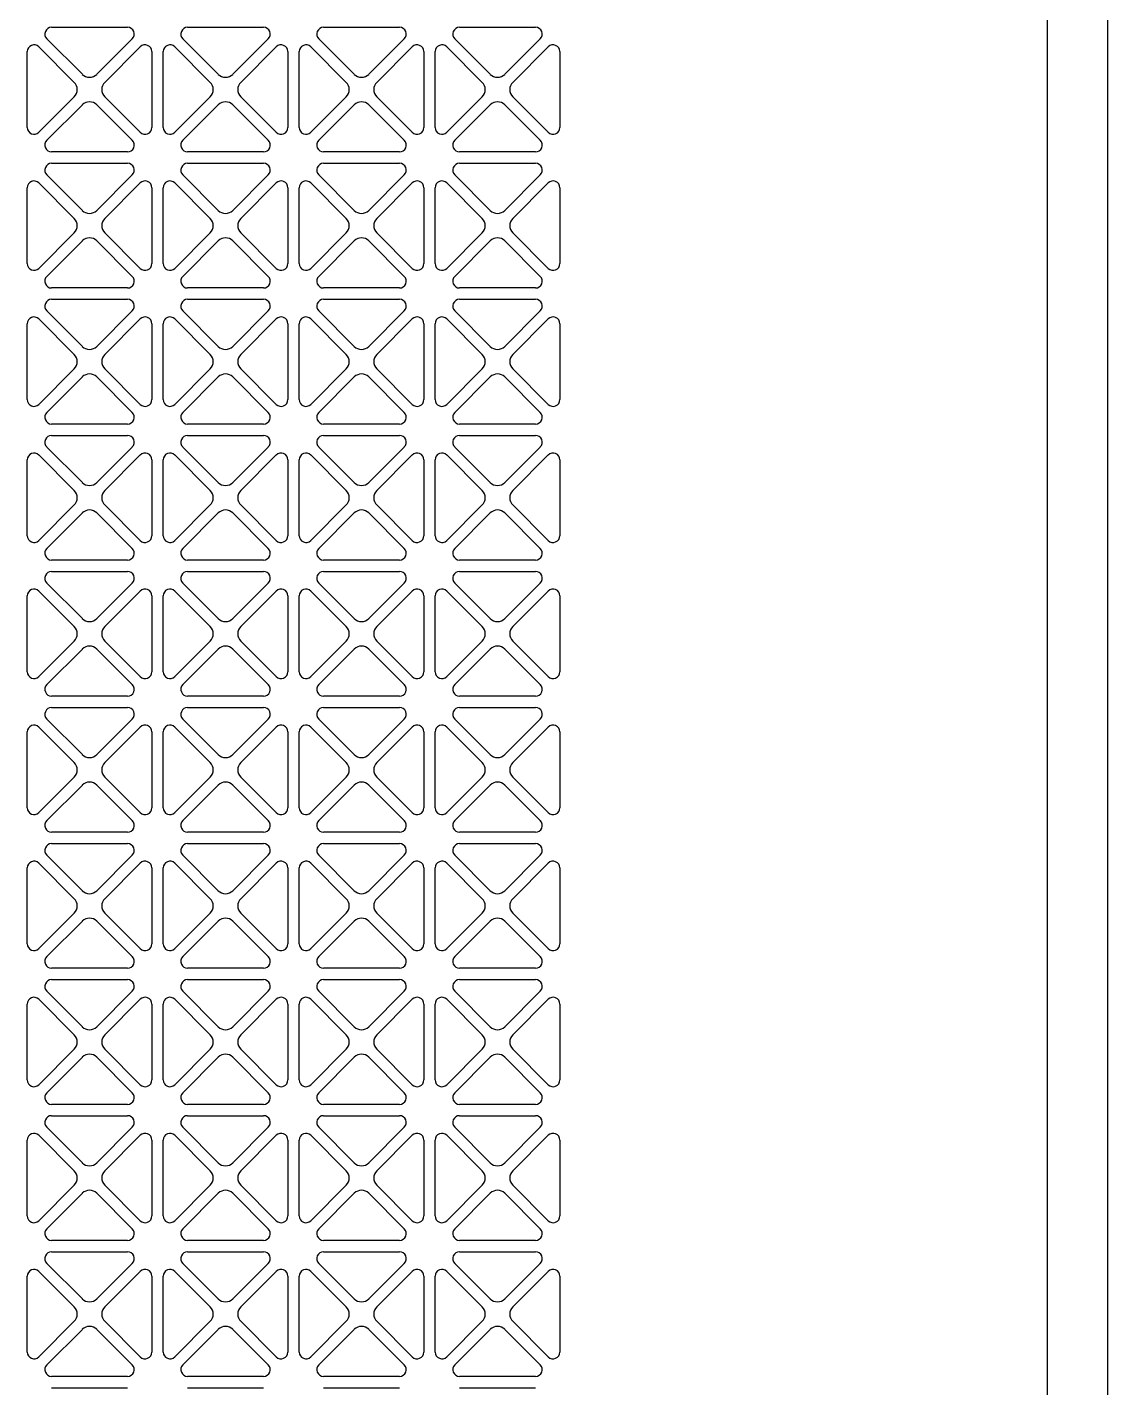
# Model space of a CAD drawing. Extents: x 59521 to 184406, y -1257 to 56672.
# Drawn here: x 70389.7 to 70580.4, y 19740.2 to 19980.2 of the extents above; entities that cross this region are included whole.
import ezdxf

# ---------------------------------------------------------------- set-up
doc = ezdxf.new("R2010")
doc.units = 0
doc.header["$MEASUREMENT"] = 0
doc.layers.get('0').update_dxf_attribs({"linetype": 'CONTINUOUS'})
for name, color, linetype in [('4215-12655_1_0', 7, 'CONTINUOUS'), ('4215-12661_1_0', 7, 'CONTINUOUS'), ('WANGKONG_0', 7, 'CONTINUOUS')]:
    doc.layers.add(name, color=color, linetype=linetype)

# ---------------------------------------------------------------- blocks, each defined once
blk = doc.blocks.new('ju77')
at = {"layer": '4215-12655_1_0', "color": 87, "linetype": 'Continuous'}
blk.add_line((327.66, -554.5), (327.66, 457.6), dxfattribs=at)
at = {"layer": '4215-12661_1_0', "color": 87, "linetype": 'Continuous'}
blk.add_line((316.96, 459), (316.96, -1554), dxfattribs=at)
at = {"layer": 'WANGKONG_0', "color": 87, "linetype": 'Continuous'}
for p, q in [((141.27, 251), (154.65, 251)), ((165.27, 251), (178.65, 251)), ((189.27, 251), (202.65, 251)), ((213.27, 251), (226.65, 251)), ((139.01, 247.54), (145.27, 241.27)), ((146.69, 242.69), (140.42, 248.95)), ((155.5, 248.95), (149.23, 242.69)), ((150.65, 241.27), (156.91, 247.54)), ((163.01, 247.54), (169.27, 241.27)), ((170.69, 242.69), (164.42, 248.95)), ((179.5, 248.95), (173.23, 242.69)), ((174.65, 241.27), (180.91, 247.54)), ((187.01, 247.54), (193.27, 241.27)), ((194.69, 242.69), (188.42, 248.95)), ((203.5, 248.95), (197.23, 242.69)), ((198.65, 241.27), (204.91, 247.54)), ((211.01, 247.54), (217.27, 241.27)), ((218.69, 242.69), (212.42, 248.95)), ((227.5, 248.95), (221.23, 242.69)), ((222.65, 241.27), (228.91, 247.54)), ((136.96, 233.31), (136.96, 246.69)), ((158.96, 246.69), (158.96, 233.31)), ((160.96, 233.31), (160.96, 246.69)), ((182.96, 246.69), (182.96, 233.31)), ((184.96, 233.31), (184.96, 246.69)), ((206.96, 246.69), (206.96, 233.31)), ((208.96, 233.31), (208.96, 246.69)), ((230.96, 246.69), (230.96, 233.31)), ((145.27, 238.73), (139.01, 232.46)), ((156.91, 232.46), (150.65, 238.73)), ((169.27, 238.73), (163.01, 232.46)), ((180.91, 232.46), (174.65, 238.73)), ((193.27, 238.73), (187.01, 232.46)), ((204.91, 232.46), (198.65, 238.73)), ((217.27, 238.73), (211.01, 232.46)), ((228.91, 232.46), (222.65, 238.73)), ((140.42, 231.05), (146.69, 237.31)), ((149.23, 237.31), (155.5, 231.05)), ((164.42, 231.05), (170.69, 237.31)), ((173.23, 237.31), (179.5, 231.05)), ((188.42, 231.05), (194.69, 237.31)), ((197.23, 237.31), (203.5, 231.05)), ((212.42, 231.05), (218.69, 237.31)), ((221.23, 237.31), (227.5, 231.05)), ((154.65, 229), (141.27, 229)), ((178.65, 229), (165.27, 229)), ((202.65, 229), (189.27, 229)), ((226.65, 229), (213.27, 229)), ((141.27, 227), (154.65, 227)), ((165.27, 227), (178.65, 227)), ((189.27, 227), (202.65, 227)), ((213.27, 227), (226.65, 227)), ((139.01, 223.54), (145.27, 217.27)), ((146.69, 218.69), (140.42, 224.95)), ((155.5, 224.95), (149.23, 218.69)), ((150.65, 217.27), (156.91, 223.54)), ((163.01, 223.54), (169.27, 217.27)), ((170.69, 218.69), (164.42, 224.95)), ((179.5, 224.95), (173.23, 218.69)), ((174.65, 217.27), (180.91, 223.54)), ((187.01, 223.54), (193.27, 217.27)), ((194.69, 218.69), (188.42, 224.95)), ((203.5, 224.95), (197.23, 218.69)), ((198.65, 217.27), (204.91, 223.54)), ((211.01, 223.54), (217.27, 217.27)), ((218.69, 218.69), (212.42, 224.95)), ((227.5, 224.95), (221.23, 218.69)), ((222.65, 217.27), (228.91, 223.54)), ((136.96, 209.31), (136.96, 222.69)), ((158.96, 222.69), (158.96, 209.31)), ((160.96, 209.31), (160.96, 222.69)), ((182.96, 222.69), (182.96, 209.31)), ((184.96, 209.31), (184.96, 222.69)), ((206.96, 222.69), (206.96, 209.31)), ((208.96, 209.31), (208.96, 222.69)), ((230.96, 222.69), (230.96, 209.31)), ((145.27, 214.73), (139.01, 208.46)), ((156.91, 208.46), (150.65, 214.73)), ((169.27, 214.73), (163.01, 208.46)), ((180.91, 208.46), (174.65, 214.73)), ((193.27, 214.73), (187.01, 208.46)), ((204.91, 208.46), (198.65, 214.73)), ((217.27, 214.73), (211.01, 208.46)), ((228.91, 208.46), (222.65, 214.73)), ((140.42, 207.05), (146.69, 213.31)), ((149.23, 213.31), (155.5, 207.05)), ((164.42, 207.05), (170.69, 213.31)), ((173.23, 213.31), (179.5, 207.05)), ((188.42, 207.05), (194.69, 213.31)), ((197.23, 213.31), (203.5, 207.05)), ((212.42, 207.05), (218.69, 213.31)), ((221.23, 213.31), (227.5, 207.05)), ((154.65, 205), (141.27, 205)), ((178.65, 205), (165.27, 205)), ((202.65, 205), (189.27, 205)), ((226.65, 205), (213.27, 205)), ((141.27, 203), (154.65, 203)), ((165.27, 203), (178.65, 203)), ((189.27, 203), (202.65, 203)), ((213.27, 203), (226.65, 203)), ((139.01, 199.54), (145.27, 193.27)), ((146.69, 194.69), (140.42, 200.95)), ((155.5, 200.95), (149.23, 194.69)), ((150.65, 193.27), (156.91, 199.54)), ((163.01, 199.54), (169.27, 193.27)), ((170.69, 194.69), (164.42, 200.95)), ((179.5, 200.95), (173.23, 194.69)), ((174.65, 193.27), (180.91, 199.54)), ((187.01, 199.54), (193.27, 193.27)), ((194.69, 194.69), (188.42, 200.95)), ((203.5, 200.95), (197.23, 194.69)), ((198.65, 193.27), (204.91, 199.54)), ((211.01, 199.54), (217.27, 193.27)), ((218.69, 194.69), (212.42, 200.95)), ((227.5, 200.95), (221.23, 194.69)), ((222.65, 193.27), (228.91, 199.54)), ((136.96, 185.31), (136.96, 198.69)), ((158.96, 198.69), (158.96, 185.31)), ((160.96, 185.31), (160.96, 198.69)), ((182.96, 198.69), (182.96, 185.31)), ((184.96, 185.31), (184.96, 198.69)), ((206.96, 198.69), (206.96, 185.31)), ((208.96, 185.31), (208.96, 198.69)), ((230.96, 198.69), (230.96, 185.31)), ((145.27, 190.73), (139.01, 184.46)), ((156.91, 184.46), (150.65, 190.73)), ((169.27, 190.73), (163.01, 184.46)), ((180.91, 184.46), (174.65, 190.73)), ((193.27, 190.73), (187.01, 184.46)), ((204.91, 184.46), (198.65, 190.73)), ((217.27, 190.73), (211.01, 184.46)), ((228.91, 184.46), (222.65, 190.73)), ((140.42, 183.05), (146.69, 189.31)), ((149.23, 189.31), (155.5, 183.05)), ((164.42, 183.05), (170.69, 189.31)), ((173.23, 189.31), (179.5, 183.05)), ((188.42, 183.05), (194.69, 189.31)), ((197.23, 189.31), (203.5, 183.05)), ((212.42, 183.05), (218.69, 189.31)), ((221.23, 189.31), (227.5, 183.05)), ((154.65, 181), (141.27, 181)), ((178.65, 181), (165.27, 181)), ((202.65, 181), (189.27, 181)), ((226.65, 181), (213.27, 181)), ((141.27, 179), (154.65, 179)), ((165.27, 179), (178.65, 179)), ((189.27, 179), (202.65, 179)), ((213.27, 179), (226.65, 179)), ((139.01, 175.54), (145.27, 169.27)), ((146.69, 170.69), (140.42, 176.95)), ((155.5, 176.95), (149.23, 170.69)), ((150.65, 169.27), (156.91, 175.54)), ((163.01, 175.54), (169.27, 169.27)), ((170.69, 170.69), (164.42, 176.95)), ((179.5, 176.95), (173.23, 170.69)), ((174.65, 169.27), (180.91, 175.54)), ((187.01, 175.54), (193.27, 169.27)), ((194.69, 170.69), (188.42, 176.95)), ((203.5, 176.95), (197.23, 170.69)), ((198.65, 169.27), (204.91, 175.54)), ((211.01, 175.54), (217.27, 169.27)), ((218.69, 170.69), (212.42, 176.95)), ((227.5, 176.95), (221.23, 170.69)), ((222.65, 169.27), (228.91, 175.54)), ((136.96, 161.31), (136.96, 174.69)), ((158.96, 174.69), (158.96, 161.31)), ((160.96, 161.31), (160.96, 174.69)), ((182.96, 174.69), (182.96, 161.31)), ((184.96, 161.31), (184.96, 174.69)), ((206.96, 174.69), (206.96, 161.31)), ((208.96, 161.31), (208.96, 174.69)), ((230.96, 174.69), (230.96, 161.31)), ((145.27, 166.73), (139.01, 160.46)), ((156.91, 160.46), (150.65, 166.73)), ((169.27, 166.73), (163.01, 160.46)), ((180.91, 160.46), (174.65, 166.73)), ((193.27, 166.73), (187.01, 160.46)), ((204.91, 160.46), (198.65, 166.73)), ((217.27, 166.73), (211.01, 160.46)), ((228.91, 160.46), (222.65, 166.73)), ((140.42, 159.05), (146.69, 165.31)), ((149.23, 165.31), (155.5, 159.05)), ((164.42, 159.05), (170.69, 165.31)), ((173.23, 165.31), (179.5, 159.05)), ((188.42, 159.05), (194.69, 165.31)), ((197.23, 165.31), (203.5, 159.05)), ((212.42, 159.05), (218.69, 165.31)), ((221.23, 165.31), (227.5, 159.05)), ((154.65, 157), (141.27, 157)), ((178.65, 157), (165.27, 157)), ((202.65, 157), (189.27, 157)), ((226.65, 157), (213.27, 157)), ((141.27, 155), (154.65, 155)), ((165.27, 155), (178.65, 155)), ((189.27, 155), (202.65, 155)), ((213.27, 155), (226.65, 155)), ((139.01, 151.54), (145.27, 145.27)), ((146.69, 146.69), (140.42, 152.95)), ((155.5, 152.95), (149.23, 146.69)), ((150.65, 145.27), (156.91, 151.54)), ((163.01, 151.54), (169.27, 145.27)), ((170.69, 146.69), (164.42, 152.95)), ((179.5, 152.95), (173.23, 146.69)), ((174.65, 145.27), (180.91, 151.54)), ((187.01, 151.54), (193.27, 145.27)), ((194.69, 146.69), (188.42, 152.95)), ((203.5, 152.95), (197.23, 146.69)), ((198.65, 145.27), (204.91, 151.54)), ((211.01, 151.54), (217.27, 145.27)), ((218.69, 146.69), (212.42, 152.95)), ((227.5, 152.95), (221.23, 146.69)), ((222.65, 145.27), (228.91, 151.54)), ((136.96, 137.31), (136.96, 150.69)), ((158.96, 150.69), (158.96, 137.31)), ((160.96, 137.31), (160.96, 150.69)), ((182.96, 150.69), (182.96, 137.31)), ((184.96, 137.31), (184.96, 150.69)), ((206.96, 150.69), (206.96, 137.31)), ((208.96, 137.31), (208.96, 150.69)), ((230.96, 150.69), (230.96, 137.31)), ((145.27, 142.73), (139.01, 136.46)), ((156.91, 136.46), (150.65, 142.73)), ((169.27, 142.73), (163.01, 136.46)), ((180.91, 136.46), (174.65, 142.73)), ((193.27, 142.73), (187.01, 136.46)), ((204.91, 136.46), (198.65, 142.73)), ((217.27, 142.73), (211.01, 136.46)), ((228.91, 136.46), (222.65, 142.73)), ((140.42, 135.05), (146.69, 141.31)), ((149.23, 141.31), (155.5, 135.05)), ((164.42, 135.05), (170.69, 141.31)), ((173.23, 141.31), (179.5, 135.05)), ((188.42, 135.05), (194.69, 141.31)), ((197.23, 141.31), (203.5, 135.05)), ((212.42, 135.05), (218.69, 141.31)), ((221.23, 141.31), (227.5, 135.05)), ((154.65, 133), (141.27, 133)), ((178.65, 133), (165.27, 133)), ((202.65, 133), (189.27, 133)), ((226.65, 133), (213.27, 133)), ((141.27, 131), (154.65, 131)), ((165.27, 131), (178.65, 131)), ((189.27, 131), (202.65, 131)), ((213.27, 131), (226.65, 131)), ((139.01, 127.54), (145.27, 121.27)), ((146.69, 122.69), (140.42, 128.95)), ((155.5, 128.95), (149.23, 122.69)), ((150.65, 121.27), (156.91, 127.54)), ((163.01, 127.54), (169.27, 121.27)), ((170.69, 122.69), (164.42, 128.95)), ((179.5, 128.95), (173.23, 122.69)), ((174.65, 121.27), (180.91, 127.54)), ((187.01, 127.54), (193.27, 121.27)), ((194.69, 122.69), (188.42, 128.95)), ((203.5, 128.95), (197.23, 122.69)), ((198.65, 121.27), (204.91, 127.54)), ((211.01, 127.54), (217.27, 121.27)), ((218.69, 122.69), (212.42, 128.95)), ((227.5, 128.95), (221.23, 122.69)), ((222.65, 121.27), (228.91, 127.54)), ((136.96, 113.31), (136.96, 126.69)), ((158.96, 126.69), (158.96, 113.31)), ((160.96, 113.31), (160.96, 126.69)), ((182.96, 126.69), (182.96, 113.31)), ((184.96, 113.31), (184.96, 126.69)), ((206.96, 126.69), (206.96, 113.31)), ((208.96, 113.31), (208.96, 126.69)), ((230.96, 126.69), (230.96, 113.31)), ((145.27, 118.73), (139.01, 112.46)), ((156.91, 112.46), (150.65, 118.73)), ((169.27, 118.73), (163.01, 112.46)), ((180.91, 112.46), (174.65, 118.73)), ((193.27, 118.73), (187.01, 112.46)), ((204.91, 112.46), (198.65, 118.73)), ((217.27, 118.73), (211.01, 112.46)), ((228.91, 112.46), (222.65, 118.73)), ((140.42, 111.05), (146.69, 117.31)), ((149.23, 117.31), (155.5, 111.05)), ((164.42, 111.05), (170.69, 117.31)), ((173.23, 117.31), (179.5, 111.05)), ((188.42, 111.05), (194.69, 117.31)), ((197.23, 117.31), (203.5, 111.05)), ((212.42, 111.05), (218.69, 117.31)), ((221.23, 117.31), (227.5, 111.05)), ((154.65, 109), (141.27, 109)), ((178.65, 109), (165.27, 109)), ((202.65, 109), (189.27, 109)), ((226.65, 109), (213.27, 109)), ((141.27, 107), (154.65, 107)), ((165.27, 107), (178.65, 107)), ((189.27, 107), (202.65, 107)), ((213.27, 107), (226.65, 107)), ((139.01, 103.54), (145.27, 97.27)), ((146.69, 98.69), (140.42, 104.95)), ((155.5, 104.95), (149.23, 98.69)), ((150.65, 97.27), (156.91, 103.54)), ((163.01, 103.54), (169.27, 97.27)), ((170.69, 98.69), (164.42, 104.95)), ((179.5, 104.95), (173.23, 98.69)), ((174.65, 97.27), (180.91, 103.54)), ((187.01, 103.54), (193.27, 97.27)), ((194.69, 98.69), (188.42, 104.95)), ((203.5, 104.95), (197.23, 98.69)), ((198.65, 97.27), (204.91, 103.54)), ((211.01, 103.54), (217.27, 97.27)), ((218.69, 98.69), (212.42, 104.95)), ((227.5, 104.95), (221.23, 98.69)), ((222.65, 97.27), (228.91, 103.54)), ((136.96, 89.31), (136.96, 102.69)), ((158.96, 102.69), (158.96, 89.31)), ((160.96, 89.31), (160.96, 102.69)), ((182.96, 102.69), (182.96, 89.31)), ((184.96, 89.31), (184.96, 102.69)), ((206.96, 102.69), (206.96, 89.31)), ((208.96, 89.31), (208.96, 102.69)), ((230.96, 102.69), (230.96, 89.31)), ((145.27, 94.73), (139.01, 88.46)), ((156.91, 88.46), (150.65, 94.73)), ((169.27, 94.73), (163.01, 88.46)), ((180.91, 88.46), (174.65, 94.73)), ((193.27, 94.73), (187.01, 88.46)), ((204.91, 88.46), (198.65, 94.73)), ((217.27, 94.73), (211.01, 88.46)), ((228.91, 88.46), (222.65, 94.73)), ((140.42, 87.05), (146.69, 93.31)), ((149.23, 93.31), (155.5, 87.05)), ((164.42, 87.05), (170.69, 93.31)), ((173.23, 93.31), (179.5, 87.05)), ((188.42, 87.05), (194.69, 93.31)), ((197.23, 93.31), (203.5, 87.05)), ((212.42, 87.05), (218.69, 93.31)), ((221.23, 93.31), (227.5, 87.05)), ((154.65, 85), (141.27, 85)), ((178.65, 85), (165.27, 85)), ((202.65, 85), (189.27, 85)), ((226.65, 85), (213.27, 85)), ((141.27, 83), (154.65, 83)), ((165.27, 83), (178.65, 83)), ((189.27, 83), (202.65, 83)), ((213.27, 83), (226.65, 83)), ((139.01, 79.54), (145.27, 73.27)), ((146.69, 74.69), (140.42, 80.95)), ((155.5, 80.95), (149.23, 74.69)), ((150.65, 73.27), (156.91, 79.54)), ((163.01, 79.54), (169.27, 73.27)), ((170.69, 74.69), (164.42, 80.95)), ((179.5, 80.95), (173.23, 74.69)), ((174.65, 73.27), (180.91, 79.54)), ((187.01, 79.54), (193.27, 73.27)), ((194.69, 74.69), (188.42, 80.95)), ((203.5, 80.95), (197.23, 74.69)), ((198.65, 73.27), (204.91, 79.54)), ((211.01, 79.54), (217.27, 73.27)), ((218.69, 74.69), (212.42, 80.95)), ((227.5, 80.95), (221.23, 74.69)), ((222.65, 73.27), (228.91, 79.54)), ((136.96, 65.31), (136.96, 78.69)), ((158.96, 78.69), (158.96, 65.31)), ((160.96, 65.31), (160.96, 78.69)), ((182.96, 78.69), (182.96, 65.31)), ((184.96, 65.31), (184.96, 78.69)), ((206.96, 78.69), (206.96, 65.31)), ((208.96, 65.31), (208.96, 78.69)), ((230.96, 78.69), (230.96, 65.31)), ((145.27, 70.73), (139.01, 64.46)), ((156.91, 64.46), (150.65, 70.73)), ((169.27, 70.73), (163.01, 64.46)), ((180.91, 64.46), (174.65, 70.73)), ((193.27, 70.73), (187.01, 64.46)), ((204.91, 64.46), (198.65, 70.73)), ((217.27, 70.73), (211.01, 64.46)), ((228.91, 64.46), (222.65, 70.73)), ((140.42, 63.05), (146.69, 69.31)), ((149.23, 69.31), (155.5, 63.05)), ((164.42, 63.05), (170.69, 69.31)), ((173.23, 69.31), (179.5, 63.05)), ((188.42, 63.05), (194.69, 69.31)), ((197.23, 69.31), (203.5, 63.05)), ((212.42, 63.05), (218.69, 69.31)), ((221.23, 69.31), (227.5, 63.05)), ((154.65, 61), (141.27, 61)), ((178.65, 61), (165.27, 61)), ((202.65, 61), (189.27, 61)), ((226.65, 61), (213.27, 61)), ((141.27, 59), (154.65, 59)), ((165.27, 59), (178.65, 59)), ((189.27, 59), (202.65, 59)), ((213.27, 59), (226.65, 59)), ((139.01, 55.54), (145.27, 49.27)), ((146.69, 50.69), (140.42, 56.95)), ((155.5, 56.95), (149.23, 50.69)), ((150.65, 49.27), (156.91, 55.54)), ((163.01, 55.54), (169.27, 49.27)), ((170.69, 50.69), (164.42, 56.95)), ((179.5, 56.95), (173.23, 50.69)), ((174.65, 49.27), (180.91, 55.54)), ((187.01, 55.54), (193.27, 49.27)), ((194.69, 50.69), (188.42, 56.95)), ((203.5, 56.95), (197.23, 50.69)), ((198.65, 49.27), (204.91, 55.54)), ((211.01, 55.54), (217.27, 49.27)), ((218.69, 50.69), (212.42, 56.95)), ((227.5, 56.95), (221.23, 50.69)), ((222.65, 49.27), (228.91, 55.54)), ((136.96, 41.31), (136.96, 54.69)), ((158.96, 54.69), (158.96, 41.31)), ((160.96, 41.31), (160.96, 54.69)), ((182.96, 54.69), (182.96, 41.31)), ((184.96, 41.31), (184.96, 54.69)), ((206.96, 54.69), (206.96, 41.31)), ((208.96, 41.31), (208.96, 54.69)), ((230.96, 54.69), (230.96, 41.31)), ((145.27, 46.73), (139.01, 40.46)), ((156.91, 40.46), (150.65, 46.73)), ((169.27, 46.73), (163.01, 40.46)), ((180.91, 40.46), (174.65, 46.73)), ((193.27, 46.73), (187.01, 40.46)), ((204.91, 40.46), (198.65, 46.73)), ((217.27, 46.73), (211.01, 40.46)), ((228.91, 40.46), (222.65, 46.73)), ((140.42, 39.05), (146.69, 45.31)), ((149.23, 45.31), (155.5, 39.05)), ((164.42, 39.05), (170.69, 45.31)), ((173.23, 45.31), (179.5, 39.05)), ((188.42, 39.05), (194.69, 45.31)), ((197.23, 45.31), (203.5, 39.05)), ((212.42, 39.05), (218.69, 45.31)), ((221.23, 45.31), (227.5, 39.05)), ((154.65, 37), (141.27, 37)), ((178.65, 37), (165.27, 37)), ((202.65, 37), (189.27, 37)), ((226.65, 37), (213.27, 37)), ((141.27, 35), (154.65, 35)), ((165.27, 35), (178.65, 35)), ((189.27, 35), (202.65, 35)), ((213.27, 35), (226.65, 35)), ((139.01, 31.54), (145.27, 25.27)), ((146.69, 26.69), (140.42, 32.95)), ((155.5, 32.95), (149.23, 26.69)), ((150.65, 25.27), (156.91, 31.54)), ((163.01, 31.54), (169.27, 25.27)), ((170.69, 26.69), (164.42, 32.95)), ((179.5, 32.95), (173.23, 26.69)), ((174.65, 25.27), (180.91, 31.54)), ((187.01, 31.54), (193.27, 25.27)), ((194.69, 26.69), (188.42, 32.95)), ((203.5, 32.95), (197.23, 26.69)), ((198.65, 25.27), (204.91, 31.54)), ((211.01, 31.54), (217.27, 25.27)), ((218.69, 26.69), (212.42, 32.95)), ((227.5, 32.95), (221.23, 26.69)), ((222.65, 25.27), (228.91, 31.54)), ((136.96, 17.31), (136.96, 30.69)), ((158.96, 30.69), (158.96, 17.31)), ((160.96, 17.31), (160.96, 30.69)), ((182.96, 30.69), (182.96, 17.31)), ((184.96, 17.31), (184.96, 30.69)), ((206.96, 30.69), (206.96, 17.31)), ((208.96, 17.31), (208.96, 30.69)), ((230.96, 30.69), (230.96, 17.31)), ((145.27, 22.73), (139.01, 16.46)), ((156.91, 16.46), (150.65, 22.73)), ((169.27, 22.73), (163.01, 16.46)), ((180.91, 16.46), (174.65, 22.73)), ((193.27, 22.73), (187.01, 16.46)), ((204.91, 16.46), (198.65, 22.73)), ((217.27, 22.73), (211.01, 16.46)), ((228.91, 16.46), (222.65, 22.73)), ((140.42, 15.05), (146.69, 21.31)), ((149.23, 21.31), (155.5, 15.05)), ((164.42, 15.05), (170.69, 21.31)), ((173.23, 21.31), (179.5, 15.05)), ((188.42, 15.05), (194.69, 21.31)), ((197.23, 21.31), (203.5, 15.05)), ((212.42, 15.05), (218.69, 21.31)), ((221.23, 21.31), (227.5, 15.05)), ((154.65, 13), (141.27, 13)), ((178.65, 13), (165.27, 13)), ((202.65, 13), (189.27, 13)), ((226.65, 13), (213.27, 13)), ((141.27, 11), (154.65, 11)), ((165.27, 11), (178.65, 11)), ((189.27, 11), (202.65, 11)), ((213.27, 11), (226.65, 11))]:
    blk.add_line(p, q, dxfattribs=at)
for centre, radius, start, end in [((141.27, 249.8), 1.2, 90, 225), ((154.65, 249.8), 1.2, 315, 90), ((165.27, 249.8), 1.2, 90, 225), ((178.65, 249.8), 1.2, 315, 90), ((189.27, 249.8), 1.2, 90, 225), ((202.65, 249.8), 1.2, 315, 90), ((213.27, 249.8), 1.2, 90, 225), ((226.65, 249.8), 1.2, 315, 90), ((138.16, 246.69), 1.2, 45, 180), ((157.76, 246.69), 1.2, 0, 135), ((162.16, 246.69), 1.2, 45, 180), ((181.76, 246.69), 1.2, 0, 135), ((186.16, 246.69), 1.2, 45, 180), ((205.76, 246.69), 1.2, 0, 135), ((210.16, 246.69), 1.2, 45, 180), ((229.76, 246.69), 1.2, 0, 135), ((147.96, 243.96), 1.8, 225, 315), ((171.96, 243.96), 1.8, 225, 315), ((195.96, 243.96), 1.8, 225, 315), ((219.96, 243.96), 1.8, 225, 315), ((144, 240), 1.8, 315, 45), ((151.92, 240), 1.8, 135, 225), ((168, 240), 1.8, 315, 45), ((175.92, 240), 1.8, 135, 225), ((192, 240), 1.8, 315, 45), ((199.92, 240), 1.8, 135, 225), ((216, 240), 1.8, 315, 45), ((223.92, 240), 1.8, 135, 225), ((147.96, 236.04), 1.8, 45, 135), ((171.96, 236.04), 1.8, 45, 135), ((195.96, 236.04), 1.8, 45, 135), ((219.96, 236.04), 1.8, 45, 135), ((138.16, 233.31), 1.2, 180, 315), ((157.76, 233.31), 1.2, 225, 0), ((162.16, 233.31), 1.2, 180, 315), ((181.76, 233.31), 1.2, 225, 0), ((186.16, 233.31), 1.2, 180, 315), ((205.76, 233.31), 1.2, 225, 0), ((210.16, 233.31), 1.2, 180, 315), ((229.76, 233.31), 1.2, 225, 0), ((141.27, 230.2), 1.2, 135, 270), ((154.65, 230.2), 1.2, 270, 45), ((165.27, 230.2), 1.2, 135, 270), ((178.65, 230.2), 1.2, 270, 45), ((189.27, 230.2), 1.2, 135, 270), ((202.65, 230.2), 1.2, 270, 45), ((213.27, 230.2), 1.2, 135, 270), ((226.65, 230.2), 1.2, 270, 45), ((141.27, 225.8), 1.2, 90, 225), ((154.65, 225.8), 1.2, 315, 90), ((165.27, 225.8), 1.2, 90, 225), ((178.65, 225.8), 1.2, 315, 90), ((189.27, 225.8), 1.2, 90, 225), ((202.65, 225.8), 1.2, 315, 90), ((213.27, 225.8), 1.2, 90, 225), ((226.65, 225.8), 1.2, 315, 90), ((138.16, 222.69), 1.2, 45, 180), ((157.76, 222.69), 1.2, 0, 135), ((162.16, 222.69), 1.2, 45, 180), ((181.76, 222.69), 1.2, 0, 135), ((186.16, 222.69), 1.2, 45, 180), ((205.76, 222.69), 1.2, 0, 135), ((210.16, 222.69), 1.2, 45, 180), ((229.76, 222.69), 1.2, 0, 135), ((147.96, 219.96), 1.8, 225, 315), ((171.96, 219.96), 1.8, 225, 315), ((195.96, 219.96), 1.8, 225, 315), ((219.96, 219.96), 1.8, 225, 315), ((144, 216), 1.8, 315, 45), ((151.92, 216), 1.8, 135, 225), ((168, 216), 1.8, 315, 45), ((175.92, 216), 1.8, 135, 225), ((192, 216), 1.8, 315, 45), ((199.92, 216), 1.8, 135, 225), ((216, 216), 1.8, 315, 45), ((223.92, 216), 1.8, 135, 225), ((147.96, 212.04), 1.8, 45, 135), ((171.96, 212.04), 1.8, 45, 135), ((195.96, 212.04), 1.8, 45, 135), ((219.96, 212.04), 1.8, 45, 135), ((138.16, 209.31), 1.2, 180, 315), ((157.76, 209.31), 1.2, 225, 0), ((162.16, 209.31), 1.2, 180, 315), ((181.76, 209.31), 1.2, 225, 0), ((186.16, 209.31), 1.2, 180, 315), ((205.76, 209.31), 1.2, 225, 0), ((210.16, 209.31), 1.2, 180, 315), ((229.76, 209.31), 1.2, 225, 0), ((141.27, 206.2), 1.2, 135, 270), ((154.65, 206.2), 1.2, 270, 45), ((165.27, 206.2), 1.2, 135, 270), ((178.65, 206.2), 1.2, 270, 45), ((189.27, 206.2), 1.2, 135, 270), ((202.65, 206.2), 1.2, 270, 45), ((213.27, 206.2), 1.2, 135, 270), ((226.65, 206.2), 1.2, 270, 45), ((141.27, 201.8), 1.2, 90, 225), ((154.65, 201.8), 1.2, 315, 90), ((165.27, 201.8), 1.2, 90, 225), ((178.65, 201.8), 1.2, 315, 90), ((189.27, 201.8), 1.2, 90, 225), ((202.65, 201.8), 1.2, 315, 90), ((213.27, 201.8), 1.2, 90, 225), ((226.65, 201.8), 1.2, 315, 90), ((138.16, 198.69), 1.2, 45, 180), ((157.76, 198.69), 1.2, 0, 135), ((162.16, 198.69), 1.2, 45, 180), ((181.76, 198.69), 1.2, 0, 135), ((186.16, 198.69), 1.2, 45, 180), ((205.76, 198.69), 1.2, 0, 135), ((210.16, 198.69), 1.2, 45, 180), ((229.76, 198.69), 1.2, 0, 135), ((147.96, 195.96), 1.8, 225, 315), ((171.96, 195.96), 1.8, 225, 315), ((195.96, 195.96), 1.8, 225, 315), ((219.96, 195.96), 1.8, 225, 315), ((144, 192), 1.8, 315, 45), ((151.92, 192), 1.8, 135, 225), ((168, 192), 1.8, 315, 45), ((175.92, 192), 1.8, 135, 225), ((192, 192), 1.8, 315, 45), ((199.92, 192), 1.8, 135, 225), ((216, 192), 1.8, 315, 45), ((223.92, 192), 1.8, 135, 225), ((147.96, 188.04), 1.8, 45, 135), ((171.96, 188.04), 1.8, 45, 135), ((195.96, 188.04), 1.8, 45, 135), ((219.96, 188.04), 1.8, 45, 135), ((138.16, 185.31), 1.2, 180, 315), ((157.76, 185.31), 1.2, 225, 0), ((162.16, 185.31), 1.2, 180, 315), ((181.76, 185.31), 1.2, 225, 0), ((186.16, 185.31), 1.2, 180, 315), ((205.76, 185.31), 1.2, 225, 0), ((210.16, 185.31), 1.2, 180, 315), ((229.76, 185.31), 1.2, 225, 0), ((141.27, 182.2), 1.2, 135, 270), ((154.65, 182.2), 1.2, 270, 45), ((165.27, 182.2), 1.2, 135, 270), ((178.65, 182.2), 1.2, 270, 45), ((189.27, 182.2), 1.2, 135, 270), ((202.65, 182.2), 1.2, 270, 45), ((213.27, 182.2), 1.2, 135, 270), ((226.65, 182.2), 1.2, 270, 45), ((141.27, 177.8), 1.2, 90, 225), ((154.65, 177.8), 1.2, 315, 90), ((165.27, 177.8), 1.2, 90, 225), ((178.65, 177.8), 1.2, 315, 90), ((189.27, 177.8), 1.2, 90, 225), ((202.65, 177.8), 1.2, 315, 90), ((213.27, 177.8), 1.2, 90, 225), ((226.65, 177.8), 1.2, 315, 90), ((138.16, 174.69), 1.2, 45, 180), ((157.76, 174.69), 1.2, 0, 135), ((162.16, 174.69), 1.2, 45, 180), ((181.76, 174.69), 1.2, 0, 135), ((186.16, 174.69), 1.2, 45, 180), ((205.76, 174.69), 1.2, 0, 135), ((210.16, 174.69), 1.2, 45, 180), ((229.76, 174.69), 1.2, 0, 135), ((147.96, 171.96), 1.8, 225, 315), ((171.96, 171.96), 1.8, 225, 315), ((195.96, 171.96), 1.8, 225, 315), ((219.96, 171.96), 1.8, 225, 315), ((144, 168), 1.8, 315, 45), ((151.92, 168), 1.8, 135, 225), ((168, 168), 1.8, 315, 45), ((175.92, 168), 1.8, 135, 225), ((192, 168), 1.8, 315, 45), ((199.92, 168), 1.8, 135, 225), ((216, 168), 1.8, 315, 45), ((223.92, 168), 1.8, 135, 225), ((147.96, 164.04), 1.8, 45, 135), ((171.96, 164.04), 1.8, 45, 135), ((195.96, 164.04), 1.8, 45, 135), ((219.96, 164.04), 1.8, 45, 135), ((138.16, 161.31), 1.2, 180, 315), ((157.76, 161.31), 1.2, 225, 0), ((162.16, 161.31), 1.2, 180, 315), ((181.76, 161.31), 1.2, 225, 0), ((186.16, 161.31), 1.2, 180, 315), ((205.76, 161.31), 1.2, 225, 0), ((210.16, 161.31), 1.2, 180, 315), ((229.76, 161.31), 1.2, 225, 0), ((141.27, 158.2), 1.2, 135, 270), ((154.65, 158.2), 1.2, 270, 45), ((165.27, 158.2), 1.2, 135, 270), ((178.65, 158.2), 1.2, 270, 45), ((189.27, 158.2), 1.2, 135, 270), ((202.65, 158.2), 1.2, 270, 45), ((213.27, 158.2), 1.2, 135, 270), ((226.65, 158.2), 1.2, 270, 45), ((141.27, 153.8), 1.2, 90, 225), ((154.65, 153.8), 1.2, 315, 90), ((165.27, 153.8), 1.2, 90, 225), ((178.65, 153.8), 1.2, 315, 90), ((189.27, 153.8), 1.2, 90, 225), ((202.65, 153.8), 1.2, 315, 90), ((213.27, 153.8), 1.2, 90, 225), ((226.65, 153.8), 1.2, 315, 90), ((138.16, 150.69), 1.2, 45, 180), ((157.76, 150.69), 1.2, 0, 135), ((162.16, 150.69), 1.2, 45, 180), ((181.76, 150.69), 1.2, 0, 135), ((186.16, 150.69), 1.2, 45, 180), ((205.76, 150.69), 1.2, 0, 135), ((210.16, 150.69), 1.2, 45, 180), ((229.76, 150.69), 1.2, 0, 135), ((147.96, 147.96), 1.8, 225, 315), ((171.96, 147.96), 1.8, 225, 315), ((195.96, 147.96), 1.8, 225, 315), ((219.96, 147.96), 1.8, 225, 315), ((144, 144), 1.8, 315, 45), ((151.92, 144), 1.8, 135, 225), ((168, 144), 1.8, 315, 45), ((175.92, 144), 1.8, 135, 225), ((192, 144), 1.8, 315, 45), ((199.92, 144), 1.8, 135, 225), ((216, 144), 1.8, 315, 45), ((223.92, 144), 1.8, 135, 225), ((147.96, 140.04), 1.8, 45, 135), ((171.96, 140.04), 1.8, 45, 135), ((195.96, 140.04), 1.8, 45, 135), ((219.96, 140.04), 1.8, 45, 135), ((138.16, 137.31), 1.2, 180, 315), ((157.76, 137.31), 1.2, 225, 0), ((162.16, 137.31), 1.2, 180, 315), ((181.76, 137.31), 1.2, 225, 0), ((186.16, 137.31), 1.2, 180, 315), ((205.76, 137.31), 1.2, 225, 0), ((210.16, 137.31), 1.2, 180, 315), ((229.76, 137.31), 1.2, 225, 0), ((141.27, 134.2), 1.2, 135, 270), ((154.65, 134.2), 1.2, 270, 45), ((165.27, 134.2), 1.2, 135, 270), ((178.65, 134.2), 1.2, 270, 45), ((189.27, 134.2), 1.2, 135, 270), ((202.65, 134.2), 1.2, 270, 45), ((213.27, 134.2), 1.2, 135, 270), ((226.65, 134.2), 1.2, 270, 45), ((141.27, 129.8), 1.2, 90, 225), ((154.65, 129.8), 1.2, 315, 90), ((165.27, 129.8), 1.2, 90, 225), ((178.65, 129.8), 1.2, 315, 90), ((189.27, 129.8), 1.2, 90, 225), ((202.65, 129.8), 1.2, 315, 90), ((213.27, 129.8), 1.2, 90, 225), ((226.65, 129.8), 1.2, 315, 90), ((138.16, 126.69), 1.2, 45, 180), ((157.76, 126.69), 1.2, 0, 135), ((162.16, 126.69), 1.2, 45, 180), ((181.76, 126.69), 1.2, 0, 135), ((186.16, 126.69), 1.2, 45, 180), ((205.76, 126.69), 1.2, 0, 135), ((210.16, 126.69), 1.2, 45, 180), ((229.76, 126.69), 1.2, 0, 135), ((147.96, 123.96), 1.8, 225, 315), ((171.96, 123.96), 1.8, 225, 315), ((195.96, 123.96), 1.8, 225, 315), ((219.96, 123.96), 1.8, 225, 315), ((144, 120), 1.8, 315, 45), ((151.92, 120), 1.8, 135, 225), ((168, 120), 1.8, 315, 45), ((175.92, 120), 1.8, 135, 225), ((192, 120), 1.8, 315, 45), ((199.92, 120), 1.8, 135, 225), ((216, 120), 1.8, 315, 45), ((223.92, 120), 1.8, 135, 225), ((147.96, 116.04), 1.8, 45, 135), ((171.96, 116.04), 1.8, 45, 135), ((195.96, 116.04), 1.8, 45, 135), ((219.96, 116.04), 1.8, 45, 135), ((138.16, 113.31), 1.2, 180, 315), ((157.76, 113.31), 1.2, 225, 0), ((162.16, 113.31), 1.2, 180, 315), ((181.76, 113.31), 1.2, 225, 0), ((186.16, 113.31), 1.2, 180, 315), ((205.76, 113.31), 1.2, 225, 0), ((210.16, 113.31), 1.2, 180, 315), ((229.76, 113.31), 1.2, 225, 0), ((141.27, 110.2), 1.2, 135, 270), ((154.65, 110.2), 1.2, 270, 45), ((165.27, 110.2), 1.2, 135, 270), ((178.65, 110.2), 1.2, 270, 45), ((189.27, 110.2), 1.2, 135, 270), ((202.65, 110.2), 1.2, 270, 45), ((213.27, 110.2), 1.2, 135, 270), ((226.65, 110.2), 1.2, 270, 45), ((141.27, 105.8), 1.2, 90, 225), ((154.65, 105.8), 1.2, 315, 90), ((165.27, 105.8), 1.2, 90, 225), ((178.65, 105.8), 1.2, 315, 90), ((189.27, 105.8), 1.2, 90, 225), ((202.65, 105.8), 1.2, 315, 90), ((213.27, 105.8), 1.2, 90, 225), ((226.65, 105.8), 1.2, 315, 90), ((138.16, 102.69), 1.2, 45, 180), ((157.76, 102.69), 1.2, 0, 135), ((162.16, 102.69), 1.2, 45, 180), ((181.76, 102.69), 1.2, 0, 135), ((186.16, 102.69), 1.2, 45, 180), ((205.76, 102.69), 1.2, 0, 135), ((210.16, 102.69), 1.2, 45, 180), ((229.76, 102.69), 1.2, 0, 135), ((147.96, 99.96), 1.8, 225, 315), ((171.96, 99.96), 1.8, 225, 315), ((195.96, 99.96), 1.8, 225, 315), ((219.96, 99.96), 1.8, 225, 315), ((144, 96), 1.8, 315, 45), ((151.92, 96), 1.8, 135, 225), ((168, 96), 1.8, 315, 45), ((175.92, 96), 1.8, 135, 225), ((192, 96), 1.8, 315, 45), ((199.92, 96), 1.8, 135, 225), ((216, 96), 1.8, 315, 45), ((223.92, 96), 1.8, 135, 225), ((147.96, 92.04), 1.8, 45, 135), ((171.96, 92.04), 1.8, 45, 135), ((195.96, 92.04), 1.8, 45, 135), ((219.96, 92.04), 1.8, 45, 135), ((138.16, 89.31), 1.2, 180, 315), ((157.76, 89.31), 1.2, 225, 0), ((162.16, 89.31), 1.2, 180, 315), ((181.76, 89.31), 1.2, 225, 0), ((186.16, 89.31), 1.2, 180, 315), ((205.76, 89.31), 1.2, 225, 0), ((210.16, 89.31), 1.2, 180, 315), ((229.76, 89.31), 1.2, 225, 0), ((141.27, 86.2), 1.2, 135, 270), ((154.65, 86.2), 1.2, 270, 45), ((165.27, 86.2), 1.2, 135, 270), ((178.65, 86.2), 1.2, 270, 45), ((189.27, 86.2), 1.2, 135, 270), ((202.65, 86.2), 1.2, 270, 45), ((213.27, 86.2), 1.2, 135, 270), ((226.65, 86.2), 1.2, 270, 45), ((141.27, 81.8), 1.2, 90, 225), ((154.65, 81.8), 1.2, 315, 90), ((165.27, 81.8), 1.2, 90, 225), ((178.65, 81.8), 1.2, 315, 90), ((189.27, 81.8), 1.2, 90, 225), ((202.65, 81.8), 1.2, 315, 90), ((213.27, 81.8), 1.2, 90, 225), ((226.65, 81.8), 1.2, 315, 90), ((138.16, 78.69), 1.2, 45, 180), ((157.76, 78.69), 1.2, 0, 135), ((162.16, 78.69), 1.2, 45, 180), ((181.76, 78.69), 1.2, 0, 135), ((186.16, 78.69), 1.2, 45, 180), ((205.76, 78.69), 1.2, 0, 135), ((210.16, 78.69), 1.2, 45, 180), ((229.76, 78.69), 1.2, 0, 135), ((147.96, 75.96), 1.8, 225, 315), ((171.96, 75.96), 1.8, 225, 315), ((195.96, 75.96), 1.8, 225, 315), ((219.96, 75.96), 1.8, 225, 315), ((144, 72), 1.8, 315, 45), ((151.92, 72), 1.8, 135, 225), ((168, 72), 1.8, 315, 45), ((175.92, 72), 1.8, 135, 225), ((192, 72), 1.8, 315, 45), ((199.92, 72), 1.8, 135, 225), ((216, 72), 1.8, 315, 45), ((223.92, 72), 1.8, 135, 225), ((147.96, 68.04), 1.8, 45, 135), ((171.96, 68.04), 1.8, 45, 135), ((195.96, 68.04), 1.8, 45, 135), ((219.96, 68.04), 1.8, 45, 135), ((138.16, 65.31), 1.2, 180, 315), ((157.76, 65.31), 1.2, 225, 0), ((162.16, 65.31), 1.2, 180, 315), ((181.76, 65.31), 1.2, 225, 0), ((186.16, 65.31), 1.2, 180, 315), ((205.76, 65.31), 1.2, 225, 0), ((210.16, 65.31), 1.2, 180, 315), ((229.76, 65.31), 1.2, 225, 0), ((141.27, 62.2), 1.2, 135, 270), ((154.65, 62.2), 1.2, 270, 45), ((165.27, 62.2), 1.2, 135, 270), ((178.65, 62.2), 1.2, 270, 45), ((189.27, 62.2), 1.2, 135, 270), ((202.65, 62.2), 1.2, 270, 45), ((213.27, 62.2), 1.2, 135, 270), ((226.65, 62.2), 1.2, 270, 45), ((141.27, 57.8), 1.2, 90, 225), ((154.65, 57.8), 1.2, 315, 90), ((165.27, 57.8), 1.2, 90, 225), ((178.65, 57.8), 1.2, 315, 90), ((189.27, 57.8), 1.2, 90, 225), ((202.65, 57.8), 1.2, 315, 90), ((213.27, 57.8), 1.2, 90, 225), ((226.65, 57.8), 1.2, 315, 90), ((138.16, 54.69), 1.2, 45, 180), ((157.76, 54.69), 1.2, 0, 135), ((162.16, 54.69), 1.2, 45, 180), ((181.76, 54.69), 1.2, 0, 135), ((186.16, 54.69), 1.2, 45, 180), ((205.76, 54.69), 1.2, 0, 135), ((210.16, 54.69), 1.2, 45, 180), ((229.76, 54.69), 1.2, 0, 135), ((147.96, 51.96), 1.8, 225, 315), ((171.96, 51.96), 1.8, 225, 315), ((195.96, 51.96), 1.8, 225, 315), ((219.96, 51.96), 1.8, 225, 315), ((144, 48), 1.8, 315, 45), ((151.92, 48), 1.8, 135, 225), ((168, 48), 1.8, 315, 45), ((175.92, 48), 1.8, 135, 225), ((192, 48), 1.8, 315, 45), ((199.92, 48), 1.8, 135, 225), ((216, 48), 1.8, 315, 45), ((223.92, 48), 1.8, 135, 225), ((147.96, 44.04), 1.8, 45, 135), ((171.96, 44.04), 1.8, 45, 135), ((195.96, 44.04), 1.8, 45, 135), ((219.96, 44.04), 1.8, 45, 135), ((138.16, 41.31), 1.2, 180, 315), ((157.76, 41.31), 1.2, 225, 0), ((162.16, 41.31), 1.2, 180, 315), ((181.76, 41.31), 1.2, 225, 0), ((186.16, 41.31), 1.2, 180, 315), ((205.76, 41.31), 1.2, 225, 0), ((210.16, 41.31), 1.2, 180, 315), ((229.76, 41.31), 1.2, 225, 0), ((141.27, 38.2), 1.2, 135, 270), ((154.65, 38.2), 1.2, 270, 45), ((165.27, 38.2), 1.2, 135, 270), ((178.65, 38.2), 1.2, 270, 45), ((189.27, 38.2), 1.2, 135, 270), ((202.65, 38.2), 1.2, 270, 45), ((213.27, 38.2), 1.2, 135, 270), ((226.65, 38.2), 1.2, 270, 45), ((141.27, 33.8), 1.2, 90, 225), ((154.65, 33.8), 1.2, 315, 90), ((165.27, 33.8), 1.2, 90, 225), ((178.65, 33.8), 1.2, 315, 90), ((189.27, 33.8), 1.2, 90, 225), ((202.65, 33.8), 1.2, 315, 90), ((213.27, 33.8), 1.2, 90, 225), ((226.65, 33.8), 1.2, 315, 90), ((138.16, 30.69), 1.2, 45, 180), ((157.76, 30.69), 1.2, 0, 135), ((162.16, 30.69), 1.2, 45, 180), ((181.76, 30.69), 1.2, 0, 135), ((186.16, 30.69), 1.2, 45, 180), ((205.76, 30.69), 1.2, 0, 135), ((210.16, 30.69), 1.2, 45, 180), ((229.76, 30.69), 1.2, 0, 135), ((147.96, 27.96), 1.8, 225, 315), ((171.96, 27.96), 1.8, 225, 315), ((195.96, 27.96), 1.8, 225, 315), ((219.96, 27.96), 1.8, 225, 315), ((144, 24), 1.8, 315, 45), ((151.92, 24), 1.8, 135, 225), ((168, 24), 1.8, 315, 45), ((175.92, 24), 1.8, 135, 225), ((192, 24), 1.8, 315, 45), ((199.92, 24), 1.8, 135, 225), ((216, 24), 1.8, 315, 45), ((223.92, 24), 1.8, 135, 225), ((147.96, 20.04), 1.8, 45, 135), ((171.96, 20.04), 1.8, 45, 135), ((195.96, 20.04), 1.8, 45, 135), ((219.96, 20.04), 1.8, 45, 135), ((138.16, 17.31), 1.2, 180, 315), ((157.76, 17.31), 1.2, 225, 0), ((162.16, 17.31), 1.2, 180, 315), ((181.76, 17.31), 1.2, 225, 0), ((186.16, 17.31), 1.2, 180, 315), ((205.76, 17.31), 1.2, 225, 0), ((210.16, 17.31), 1.2, 180, 315), ((229.76, 17.31), 1.2, 225, 0), ((141.27, 14.2), 1.2, 135, 270), ((154.65, 14.2), 1.2, 270, 45), ((165.27, 14.2), 1.2, 135, 270), ((178.65, 14.2), 1.2, 270, 45), ((189.27, 14.2), 1.2, 135, 270), ((202.65, 14.2), 1.2, 270, 45), ((213.27, 14.2), 1.2, 135, 270), ((226.65, 14.2), 1.2, 270, 45)]:
    blk.add_arc(centre, radius, start, end, dxfattribs=at)

msp = doc.modelspace()

# ---------------------------------------------------------------- block references
msp.add_blockref('ju77', (70252.779, 19729.172))

doc.saveas('drawing.dxf')
